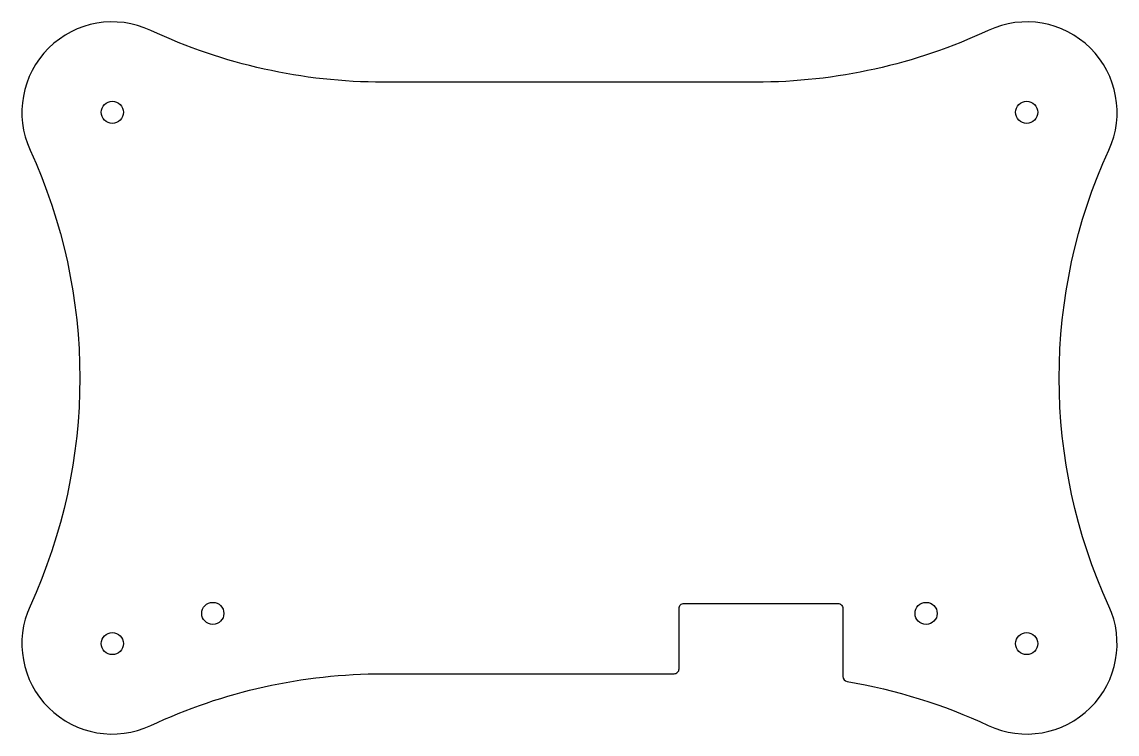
# Model space of a CAD drawing. Header units: millimetres. Extents: x -81 to 28, y -4 to 66.
import ezdxf

# ---------------------------------------------------------------- set-up
doc = ezdxf.new("R2010")
doc.units = ezdxf.units.MM
doc.layers.get('0').update_dxf_attribs({"linetype": 'CONTINUOUS'})

msp = doc.modelspace()

# ---------------------------------------------------------------- linework, layer by layer
msp.add_lwpolyline([(1, 1.26, 0.366029), (1.42, 0.76, -0.06784), (15.47, -3.62, 0.698292), (27.47, 8.27, -0.218012), (27.47, 53.64, 0.698292), (15.47, 65.54, -0.109993), (-7.66, 60.39), (-44.73, 60.39, -0.109993), (-67.86, 65.54, 0.698292), (-79.86, 53.64, -0.218012), (-79.86, 8.27, 0.698292), (-67.86, -3.62, -0.109993), (-44.73, 1.53), (-15.79, 1.53, 0.414214), (-15.29, 2.02), (-15.29, 8.03, -0.414214), (-14.79, 8.53), (0.5, 8.53, -0.414214), (1, 8.03)], format="xyb", close=True)
for centre in [(-71.68, 57.39), (19.29, 57.39), (-61.68, 7.53), (9.29, 7.53), (-71.68, 4.53), (19.29, 4.53)]:
    msp.add_circle(centre, 1.1)

doc.saveas('drawing.dxf')
